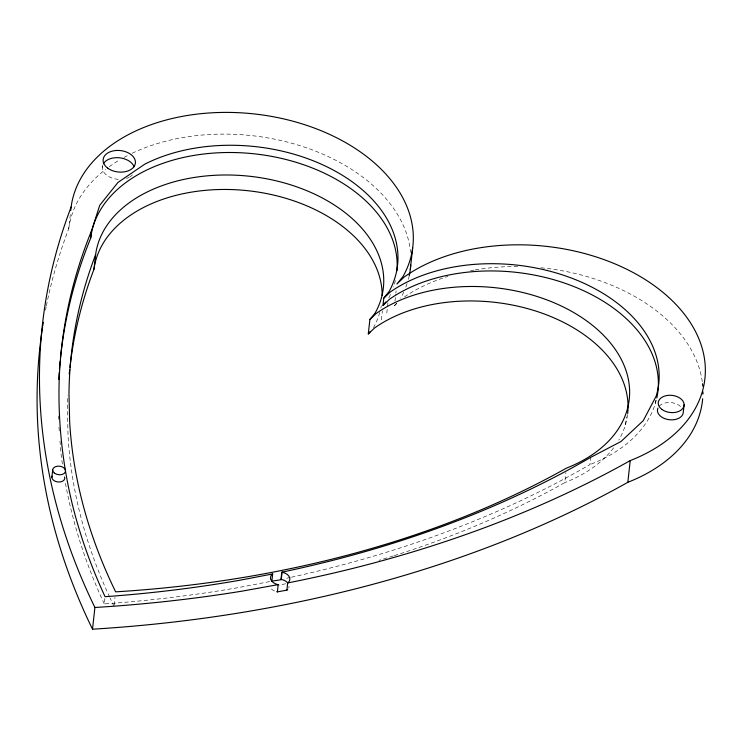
<?xml version="1.0" encoding="UTF-8"?>
<svg xmlns="http://www.w3.org/2000/svg" width="742" height="742" viewBox="0 0 742 742"><rect width="100%" height="100%" fill="white"/><g stroke="black" fill="none" stroke-linecap="round" stroke-linejoin="round"><path stroke-width="0.56" stroke-dasharray="3.71 2.78" d="M46.375 305.778A1068.675 709.519 6.3 0 1 68.718 228.786L70.36 213.928M102.294 167.451L102.517 165.383M269.615 581.607L238.024 587.664A979.932 650.604 6.3 0 1 104.27 603.932L105.067 596.698M114.166 605.203L115.019 597.412M381.388 319.83L382.38 310.926M386.805 313.05L387.417 307.485M387.547 306.372L388.038 301.92M396.924 303.385L394.484 305.723L394.865 302.291M394.985 301.15L395.746 294.296M395.876 293.146L396.126 290.864M394.299 555.61A902.448 599.156 6.3 0 0 564.773 482.643L565.877 472.617M291.411 577.202A979.932 650.604 6.3 0 0 589.992 464.557L590.79 457.322M625.469 424.665L626.331 416.874M655.381 403.351L655.724 400.244M394.484 305.723L396.534 303.209M58.989 427.225L59.323 431.825M59.991 441.026L60.649 450.227A977.121 648.74 6.3 0 0 62.514 465.132M58.405 415.91L58.414 419.295M393.214 555.953A902.448 599.156 6.3 0 1 378.949 560.34M285.689 583.769A902.448 599.156 6.3 0 1 278.899 585.141M408.898 277.174A172.005 114.203 6.3 0 1 408.35 279.335M407.07 283.639A172.005 114.203 6.3 0 1 405.531 287.896M403.75 292.079A172.005 114.203 6.3 0 1 400.634 298.182M68.718 228.786A172.005 114.203 6.3 0 1 105.698 169.334M109.287 166.653A172.005 114.203 6.3 0 1 119.889 159.743M123.979 157.425A172.005 114.203 6.3 0 1 129.219 154.679M132.159 153.242A172.005 114.203 6.3 0 1 308.589 148.548A172.005 114.203 6.3 0 1 410.576 252.28M114.036 606.316A899.823 597.412 6.3 0 1 110.113 598.089M109.64 597.05A899.823 597.412 6.3 0 1 68.069 436.5L67.383 408.063A899.823 597.412 6.3 0 1 67.717 395.597M274.457 590.966A9.739 6.465 6.3 0 1 269.967 586.736M289.065 586.319A9.739 6.465 6.3 0 1 288.712 587.97M659.211 406.124A12.985 8.616 6.3 0 1 681.026 406.922M290.289 577.452A979.932 650.604 6.3 0 1 284.668 578.658M627.556 414.574A144.829 96.154 6.3 0 1 618.791 440.117M613.615 447.853A144.829 96.154 6.3 0 1 564.773 482.643M404.492 296.856A172.005 114.203 6.3 0 1 447.936 276.423M470.576 270.756A172.005 114.203 6.3 0 1 474.064 270.116M475.223 269.912A172.005 114.203 6.3 0 1 517.888 266.536M540.899 267.76A172.005 114.203 6.3 0 1 702.377 382.649M45.503 310.184A1068.675 709.519 6.3 0 1 46.152 306.882M381.277 305.76A144.829 96.154 6.3 0 1 380.859 308.004M379.774 312.484A144.829 96.154 6.3 0 1 373.476 327.602M104.27 603.932A977.121 648.74 6.3 0 1 65.073 481.187M395.356 280.559A154.002 102.248 6.3 0 1 393.483 287.071M390.487 294.481A154.002 102.248 6.3 0 1 388.4 298.581M656.28 400.123A154.002 102.248 6.3 0 1 589.992 464.557M132.41 174.843A16.231 10.778 6.3 0 1 129.822 176.911M129.043 177.347A16.231 10.778 6.3 0 1 126.455 178.405M118.349 179.323A16.231 10.778 6.3 0 1 102.869 164.696"/><path stroke-width="1.11" d="M70.731 210.505L71.111 207.074A172.005 114.203 6.3 0 1 278.881 117.848A172.005 114.203 6.3 0 1 403.027 276.478L396.877 284.01L404.204 277.007A172.005 114.203 6.3 0 1 661.975 291.56A172.005 114.203 6.3 0 1 630.218 460.606L627.825 482.309A1071.791 711.587 6.3 0 1 92.509 629.197A1068.675 709.519 6.3 0 1 42.637 326.758M51.857 477.264L52.663 470.029M60.492 357.783A977.121 648.74 6.3 0 1 90.682 238.145L91.479 230.91L99.78 205.219L117.941 182.467L144.727 164.195A154.002 102.248 6.3 0 1 331.331 169.028A154.002 102.248 6.3 0 1 389.207 291.337L383.79 298.126L382.993 305.361L389.643 299.137A154.002 102.248 6.3 0 1 569.207 284.761A154.002 102.248 6.3 0 1 656.8 397.953M69.934 367.373A899.823 597.412 6.3 0 1 94.002 269.17L95.607 254.701A144.829 96.154 6.3 0 1 270.542 179.573A144.829 96.154 6.3 0 1 375.081 313.133L369.896 319.477L368.301 333.946L374.469 328.057A144.829 96.154 6.3 0 1 538.748 312.03A144.829 96.154 6.3 0 1 627.686 413.433M92.509 629.197L94.911 607.485A1068.675 709.519 6.3 0 1 71.111 207.074M91.479 230.91A977.121 648.74 6.3 0 0 59.156 381.221C57.978 422.819 62.634 464.446 72.456 504.875A977.121 648.74 6.3 0 0 105.067 596.698A979.932 650.604 6.3 0 0 238.822 580.429L272.666 573.946L271.869 581.181L281.932 579.576A9.739 6.465 6.3 0 1 287.794 582.989M276.785 591.773L277.378 591.866L278.176 584.622L277.582 584.538A9.739 6.465 6.3 0 1 271.795 574.642L272.666 573.946M280.977 579.437L281.774 572.193M281.283 579.372L282.081 572.138A979.932 650.604 6.3 0 0 590.79 457.322L620.952 441.546L643.249 420.668L656.178 396.117A154.002 102.248 6.3 0 0 573.761 278.955A154.002 102.248 6.3 0 0 390.44 291.903L383.79 298.126M277.378 591.866L286.885 590.15L287.683 582.906L288.527 582.238A9.739 6.465 6.3 0 0 282.739 572.342L282.081 572.138M410.289 269.569L412.682 247.856M684.105 404.798L683.308 412.033A12.985 8.616 6.3 0 1 668.598 419.638A12.985 8.616 6.3 0 1 657.894 408.119M382.993 305.361L385.701 301.966M368.301 333.946L370.239 331.572M369.896 319.477L376.073 313.578A144.829 96.154 6.3 0 1 593.108 325.84A144.829 96.154 6.3 0 1 566.369 468.165A902.448 599.156 6.3 0 1 115.641 591.847A899.823 597.412 6.3 0 1 69.665 422.022L68.978 393.594A899.823 597.412 6.3 0 1 95.607 254.701M286.885 590.15L287.729 589.473M278.176 584.622L241.781 591.188A1071.791 711.587 6.3 0 1 94.911 607.485M287.683 582.906L289.352 582.609A1071.791 711.587 6.3 0 0 630.218 460.606M410.743 265.024A172.005 114.203 6.3 0 1 409.148 276.089M42.804 325.655A1068.675 709.519 6.3 0 1 43.342 322.334M58.757 379.347A977.121 648.74 6.3 0 1 59.193 372.53M59.443 369.117A977.121 648.74 6.3 0 1 60.139 361.187M90.682 238.145A154.002 102.248 6.3 0 1 253.968 153.789A154.002 102.248 6.3 0 1 396.924 270.691M94.002 269.17A144.829 96.154 6.3 0 1 244.303 190.36A144.829 96.154 6.3 0 1 382.149 295.539M69.219 374.126A899.823 597.412 6.3 0 1 69.683 369.627M702.665 398.751A172.005 114.203 6.3 0 1 627.825 482.309M702.507 383.753A172.005 114.203 6.3 0 1 702.72 386.053M702.962 391.822A172.005 114.203 6.3 0 1 702.934 394.132M64.591 476.985A6.492 4.313 6.3 0 1 58.284 482.012A6.492 4.313 6.3 0 1 52.088 476.16M103.305 163.824A16.231 10.778 6.3 0 1 119.276 157.777A16.231 10.778 6.3 0 1 134.117 166.755M661.957 409.454A12.985 8.616 6.3 0 0 683.642 407.006A12.985 8.616 6.3 0 0 667.911 395.375A12.985 8.616 6.3 0 0 661.957 409.454M54.518 473.21A6.492 4.313 6.3 0 0 65.361 471.986A6.492 4.313 6.3 0 0 57.496 466.171A6.492 4.313 6.3 0 0 54.518 473.21M107.748 168.165A16.231 10.778 6.3 0 0 134.858 165.114A16.231 10.778 6.3 0 0 115.186 150.57A16.231 10.778 6.3 0 0 107.748 168.165"/></g></svg>
